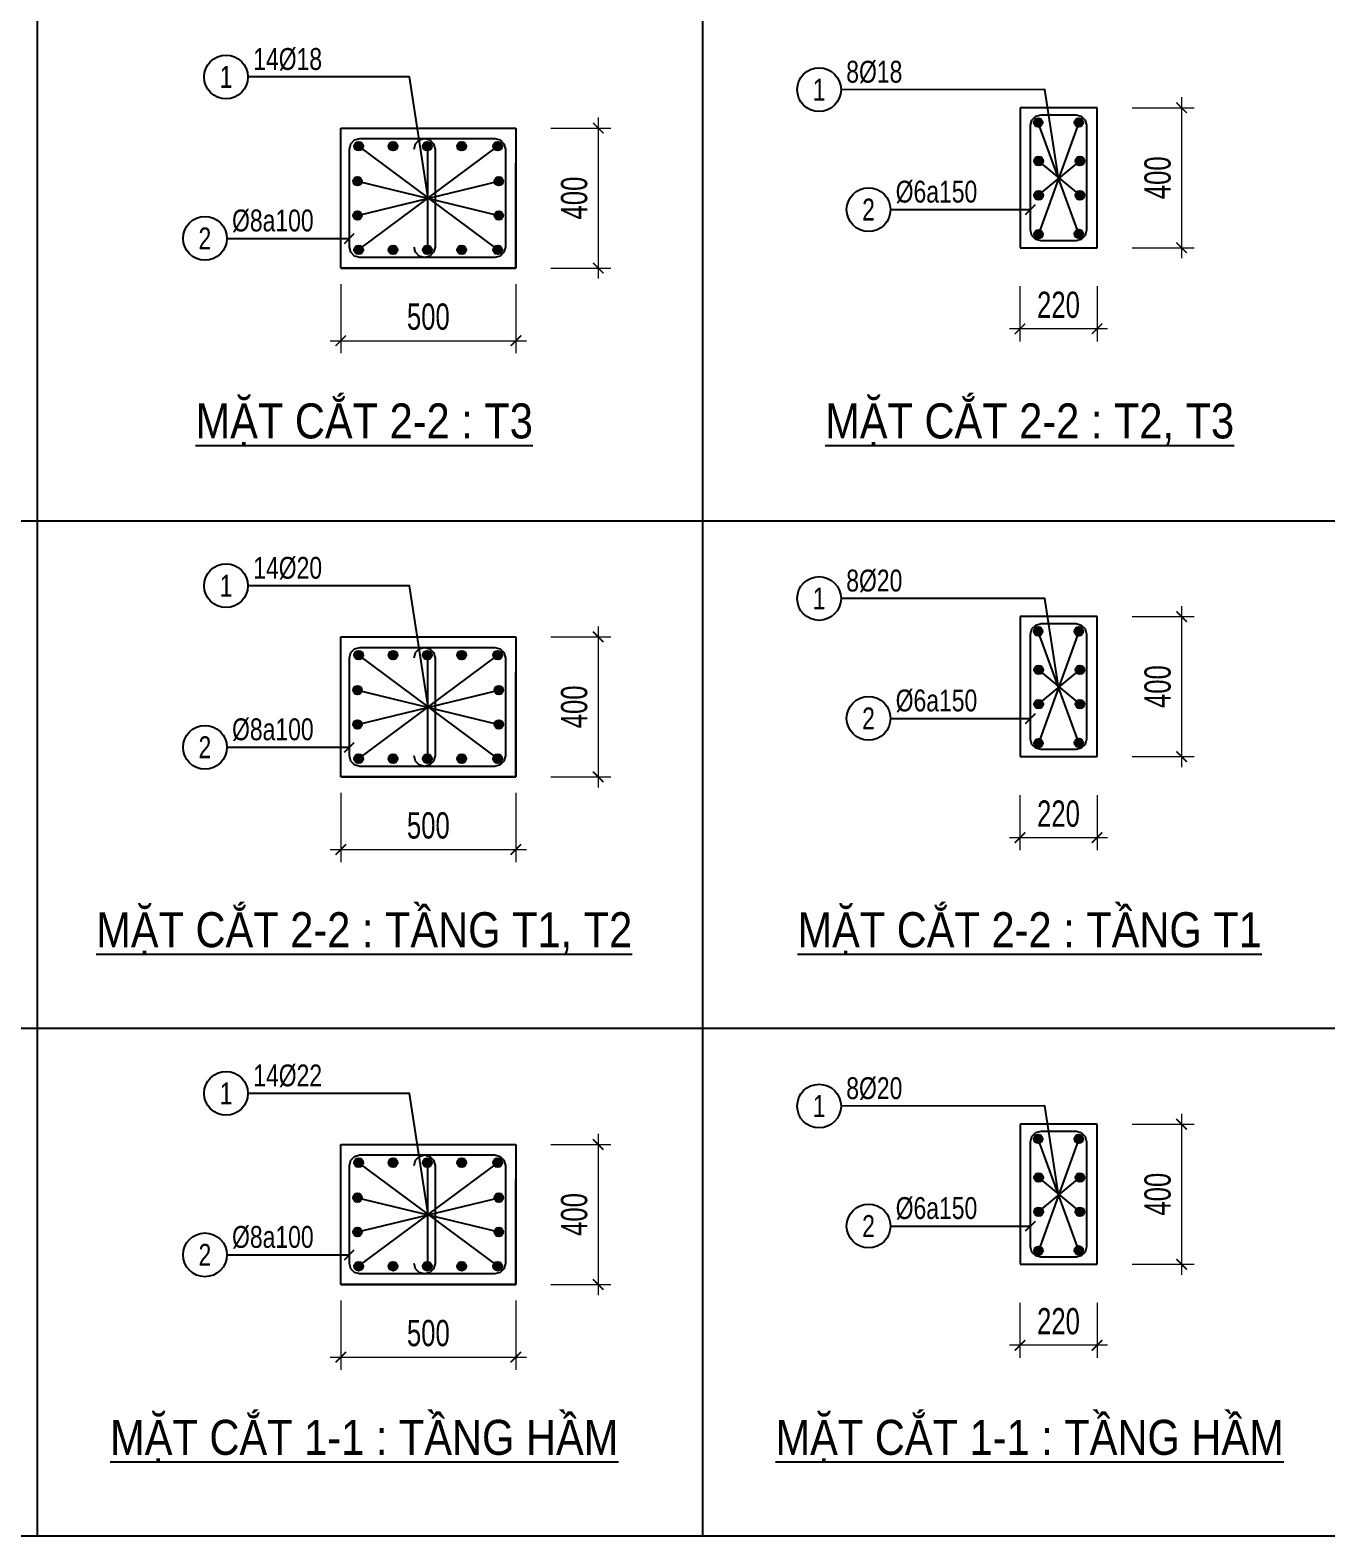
# Model space of a CAD drawing. Extents: x -165145 to 691808, y -202842 to 311040.
# Drawn here: x 637406 to 641105, y 176927 to 181228 of the extents above; entities that cross this region are included whole.
import ezdxf
from ezdxf.enums import TextEntityAlignment as Align

# ---------------------------------------------------------------- set-up
doc = ezdxf.new("R2010")
doc.units = 0
doc.header["$LTSCALE"] = 10
doc.header["$MEASUREMENT"] = 0
doc.linetypes.add('HIDDEN', pattern=[2.3807, 1.587, -0.7937])
doc.layers.get('0').update_dxf_attribs({"linetype": 'CONTINUOUS'})
doc.layers.get('Defpoints').update_dxf_attribs({"color": 5, "linetype": 'CONTINUOUS'})
doc.layers.add('GE_KC_NETKHUAT', color=9, linetype='HIDDEN', lineweight=20)
for name, color, linetype in [('KC_BORDER', 3, 'CONTINUOUS'), ('KC_CHI', 1, 'CONTINUOUS'), ('KC_STEEL', 4, 'CONTINUOUS'), ('KC_STEEL_SNODE', 6, 'CONTINUOUS'), ('KC_TEXT_STEEL_NOTE', 2, 'CONTINUOUS'), ('KC_TEXT_TK', 2, 'CONTINUOUS'), ('KCS_BORDER', 3, 'CONTINUOUS'), ('KCS_DIM', 1, 'CONTINUOUS'), ('KCS_STEEL_SNODE', 6, 'CONTINUOUS'), ('KCS_TEXT', 2, 'CONTINUOUS')]:
    doc.layers.add(name, color=color, linetype=linetype)
doc.styles.add('KC_SMTEXT', font='arial.ttf', dxfattribs={"width": 0.7})
doc.styles.add('KCS_BIGTEXT', font='arial.ttf', dxfattribs={"width": 0.75})
doc.styles.add('KCS_SMTEXT', font='arial.ttf', dxfattribs={"width": 0.7})
doc.dimstyles.new('KCS_DIM30', dxfattribs={"dimtxt": 75, "dimasz": 30, "dimexe": 36, "dimexo": 100, "dimgap": 30, "dimtad": 1, "dimdec": 0, "dimzin": 13, "dimdsep": 46, "dimtxsty": 'KCS_SMTEXT', "dimblk": 'ARCHTICK', "dimcen": 0, "dimdle": 30, "dimclrd": 1, "dimclre": 1, "dimclrt": 2, "dimadec": 0, "dimazin": 0, "dimtfac": 1, "dimtdec": 0, "dimtix": 1, "dimtmove": 2, "dimatfit": 3, "dimfxl": 1, "dimtolj": 1, "dimtzin": 13, "dimarcsym": 0})

# ---------------------------------------------------------------- blocks, each defined once
blk = doc.blocks.new('KC_SNODE_2')
at = {"layer": 'KCS_STEEL_SNODE', "color": 3}
blk.add_circle((0, 0), 12.5, dxfattribs=at)
blk = doc.blocks.new('KC_SNODE')
at = {"layer": 'KCS_STEEL_SNODE'}
blk.add_hatch(color=256, dxfattribs=at).paths.add_polyline_path([(12.5, 0, 1), (-12.5, 0, 1)])
blk.add_circle((0, 0), 12.5, dxfattribs=at)
blk = doc.blocks.new('_ArchTick')
at = {"color": 0, "linetype": 'ByBlock', "const_width": 0.15}
blk.add_lwpolyline([(-0.5, -0.5), (0.5, 0.5)], dxfattribs=at)
blk = doc.blocks.new('*D497')
at = {"layer": 'Defpoints', "color": 0, "ltscale": 0.05, "transparency": 16777216}
for p in [(1411458.8, -217956.9), (1411958.8, -217956.9), (1411958.8, -218218.4)]:
    blk.add_point(p, dxfattribs=at)
at = {"layer": 'KCS_DIM', "color": 1, "lineweight": -2, "ltscale": 0.05, "transparency": 16777216}
for p, q in [((1411458.8, -218056.9), (1411458.8, -218254.4)), ((1411958.8, -218056.9), (1411958.8, -218254.4)), ((1411428.8, -218218.4), (1411988.8, -218218.4))]:
    blk.add_line(p, q, dxfattribs=at)
at = {"layer": 'KCS_DIM', "color": 1, "lineweight": -2, "ltscale": 0.05, "transparency": 16777216, "xscale": 30, "yscale": 30, "zscale": 30, "rotation": 180}
blk.add_blockref('_ArchTick', (1411458.8, -218218.4), dxfattribs=at)
at = {"layer": 'KCS_DIM', "color": 1, "lineweight": -2, "ltscale": 0.05, "transparency": 16777216, "xscale": 30, "yscale": 30, "zscale": 30}
blk.add_blockref('_ArchTick', (1411958.8, -218218.4), dxfattribs=at)
at = {"layer": 'KCS_DIM', "color": 2, "ltscale": 0.05, "transparency": 16777216, "insert": (1411708.8, -218150.1), "char_height": 75, "attachment_point": 5, "style": 'KCS_SMTEXT'}
blk.add_mtext('\\A1;500', dxfattribs=at)
blk = doc.blocks.new('*D498')
at = {"layer": 'Defpoints', "color": 0, "ltscale": 0.05, "transparency": 16777216}
for p in [(1411958.8, -217610.9), (1411958.8, -218010.9), (1412193.8, -218010.9)]:
    blk.add_point(p, dxfattribs=at)
at = {"layer": 'KCS_DIM', "color": 1, "lineweight": -2, "ltscale": 0.05, "transparency": 16777216}
for p, q in [((1412193.8, -217580.9), (1412193.8, -218040.9)), ((1412058.8, -217610.9), (1412229.8, -217610.9)), ((1412058.8, -218010.9), (1412229.8, -218010.9))]:
    blk.add_line(p, q, dxfattribs=at)
at = {"layer": 'KCS_DIM', "color": 1, "lineweight": -2, "ltscale": 0.05, "transparency": 16777216, "xscale": 30, "yscale": 30, "zscale": 30}
for p, rotation in [((1412193.8, -217610.9), 90), ((1412193.8, -218010.9), 270)]:
    blk.add_blockref('_ArchTick', p, dxfattribs=dict(at, rotation=rotation))
at = {"layer": 'KCS_DIM', "color": 2, "ltscale": 0.05, "transparency": 16777216, "insert": (1412125.5, -217810.9), "char_height": 75, "attachment_point": 5, "rotation": 90, "style": 'KCS_SMTEXT'}
blk.add_mtext('\\A1;400', dxfattribs=at)
blk = doc.blocks.new('*D504')
at = {"layer": 'Defpoints', "color": 0, "ltscale": 0.05, "transparency": 16777216}
for p in [(1411458.8, -216503.4), (1411958.8, -216503.4), (1411958.8, -216764.9)]:
    blk.add_point(p, dxfattribs=at)
at = {"layer": 'KCS_DIM', "color": 1, "lineweight": -2, "ltscale": 0.05, "transparency": 16777216}
for p, q in [((1411458.8, -216603.4), (1411458.8, -216800.9)), ((1411958.8, -216603.4), (1411958.8, -216800.9)), ((1411428.8, -216764.9), (1411988.8, -216764.9))]:
    blk.add_line(p, q, dxfattribs=at)
at = {"layer": 'KCS_DIM', "color": 1, "lineweight": -2, "ltscale": 0.05, "transparency": 16777216, "xscale": 30, "yscale": 30, "zscale": 30, "rotation": 180}
blk.add_blockref('_ArchTick', (1411458.8, -216764.9), dxfattribs=at)
at = {"layer": 'KCS_DIM', "color": 1, "lineweight": -2, "ltscale": 0.05, "transparency": 16777216, "xscale": 30, "yscale": 30, "zscale": 30}
blk.add_blockref('_ArchTick', (1411958.8, -216764.9), dxfattribs=at)
at = {"layer": 'KCS_DIM', "color": 2, "ltscale": 0.05, "transparency": 16777216, "insert": (1411708.8, -216696.6), "char_height": 75, "attachment_point": 5, "style": 'KCS_SMTEXT'}
blk.add_mtext('\\A1;500', dxfattribs=at)
blk = doc.blocks.new('*D505')
at = {"layer": 'Defpoints', "color": 0, "ltscale": 0.05, "transparency": 16777216}
for p in [(1411958.8, -216157.4), (1411958.8, -216557.4), (1412193.8, -216557.4)]:
    blk.add_point(p, dxfattribs=at)
at = {"layer": 'KCS_DIM', "color": 1, "lineweight": -2, "ltscale": 0.05, "transparency": 16777216}
for p, q in [((1412193.8, -216127.4), (1412193.8, -216587.4)), ((1412058.8, -216157.4), (1412229.8, -216157.4)), ((1412058.8, -216557.4), (1412229.8, -216557.4))]:
    blk.add_line(p, q, dxfattribs=at)
at = {"layer": 'KCS_DIM', "color": 1, "lineweight": -2, "ltscale": 0.05, "transparency": 16777216, "xscale": 30, "yscale": 30, "zscale": 30}
for p, rotation in [((1412193.8, -216157.4), 90), ((1412193.8, -216557.4), 270)]:
    blk.add_blockref('_ArchTick', p, dxfattribs=dict(at, rotation=rotation))
at = {"layer": 'KCS_DIM', "color": 2, "ltscale": 0.05, "transparency": 16777216, "insert": (1412125.5, -216357.4), "char_height": 75, "attachment_point": 5, "rotation": 90, "style": 'KCS_SMTEXT'}
blk.add_mtext('\\A1;400', dxfattribs=at)
blk = doc.blocks.new('*D501')
at = {"layer": 'Defpoints', "color": 0, "ltscale": 0.05, "transparency": 16777216}
for p in [(1413398.1, -217963), (1413618.1, -217963), (1413398.1, -218184.5)]:
    blk.add_point(p, dxfattribs=at)
at = {"layer": 'KCS_DIM', "color": 1, "lineweight": -2, "ltscale": 0.05, "transparency": 16777216}
for p, q in [((1413398.1, -218063), (1413398.1, -218220.5)), ((1413618.1, -218063), (1413618.1, -218220.5)), ((1413648.1, -218184.5), (1413368.1, -218184.5))]:
    blk.add_line(p, q, dxfattribs=at)
at = {"layer": 'KCS_DIM', "color": 1, "lineweight": -2, "ltscale": 0.05, "transparency": 16777216, "xscale": 30, "yscale": 30, "zscale": 30, "rotation": 180}
blk.add_blockref('_ArchTick', (1413398.1, -218184.5), dxfattribs=at)
at = {"layer": 'KCS_DIM', "color": 1, "lineweight": -2, "ltscale": 0.05, "transparency": 16777216, "xscale": 30, "yscale": 30, "zscale": 30}
blk.add_blockref('_ArchTick', (1413618.1, -218184.5), dxfattribs=at)
at = {"layer": 'KCS_DIM', "color": 2, "ltscale": 0.05, "transparency": 16777216, "insert": (1413508.1, -218116.2), "char_height": 75, "attachment_point": 5, "style": 'KCS_SMTEXT'}
blk.add_mtext('\\A1;220', dxfattribs=at)
blk = doc.blocks.new('*D502')
at = {"layer": 'Defpoints', "color": 0, "ltscale": 0.05, "transparency": 16777216}
for p in [(1413618.1, -217553), (1413618.1, -217953), (1413859.7, -217953)]:
    blk.add_point(p, dxfattribs=at)
at = {"layer": 'KCS_DIM', "color": 1, "lineweight": -2, "ltscale": 0.05, "transparency": 16777216}
for p, q in [((1413718.1, -217553), (1413895.7, -217553)), ((1413859.7, -217523), (1413859.7, -217983)), ((1413718.1, -217953), (1413895.7, -217953))]:
    blk.add_line(p, q, dxfattribs=at)
at = {"layer": 'KCS_DIM', "color": 1, "lineweight": -2, "ltscale": 0.05, "transparency": 16777216, "xscale": 30, "yscale": 30, "zscale": 30}
for p, rotation in [((1413859.7, -217553), 90), ((1413859.7, -217953), 270)]:
    blk.add_blockref('_ArchTick', p, dxfattribs=dict(at, rotation=rotation))
at = {"layer": 'KCS_DIM', "color": 2, "ltscale": 0.05, "transparency": 16777216, "insert": (1413791.4, -217753), "char_height": 75, "attachment_point": 5, "rotation": 90, "style": 'KCS_SMTEXT'}
blk.add_mtext('\\A1;400', dxfattribs=at)
blk = doc.blocks.new('*D512')
at = {"layer": 'Defpoints', "color": 0, "ltscale": 0.05, "transparency": 16777216}
for p in [(1413398.1, -216509.5), (1413618.1, -216509.5), (1413398.1, -216731)]:
    blk.add_point(p, dxfattribs=at)
at = {"layer": 'KCS_DIM', "color": 1, "lineweight": -2, "ltscale": 0.05, "transparency": 16777216}
for p, q in [((1413398.1, -216609.5), (1413398.1, -216767)), ((1413618.1, -216609.5), (1413618.1, -216767)), ((1413648.1, -216731), (1413368.1, -216731))]:
    blk.add_line(p, q, dxfattribs=at)
at = {"layer": 'KCS_DIM', "color": 1, "lineweight": -2, "ltscale": 0.05, "transparency": 16777216, "xscale": 30, "yscale": 30, "zscale": 30, "rotation": 180}
blk.add_blockref('_ArchTick', (1413398.1, -216731), dxfattribs=at)
at = {"layer": 'KCS_DIM', "color": 1, "lineweight": -2, "ltscale": 0.05, "transparency": 16777216, "xscale": 30, "yscale": 30, "zscale": 30}
blk.add_blockref('_ArchTick', (1413618.1, -216731), dxfattribs=at)
at = {"layer": 'KCS_DIM', "color": 2, "ltscale": 0.05, "transparency": 16777216, "insert": (1413508.1, -216662.7), "char_height": 75, "attachment_point": 5, "style": 'KCS_SMTEXT'}
blk.add_mtext('\\A1;220', dxfattribs=at)
blk = doc.blocks.new('*D513')
at = {"layer": 'Defpoints', "color": 0, "ltscale": 0.05, "transparency": 16777216}
for p in [(1413618.1, -216099.5), (1413618.1, -216499.5), (1413859.7, -216499.5)]:
    blk.add_point(p, dxfattribs=at)
at = {"layer": 'KCS_DIM', "color": 1, "lineweight": -2, "ltscale": 0.05, "transparency": 16777216}
for p, q in [((1413859.7, -216069.5), (1413859.7, -216529.5)), ((1413718.1, -216099.5), (1413895.7, -216099.5)), ((1413718.1, -216499.5), (1413895.7, -216499.5))]:
    blk.add_line(p, q, dxfattribs=at)
at = {"layer": 'KCS_DIM', "color": 1, "lineweight": -2, "ltscale": 0.05, "transparency": 16777216, "xscale": 30, "yscale": 30, "zscale": 30}
for p, rotation in [((1413859.7, -216099.5), 90), ((1413859.7, -216499.5), 270)]:
    blk.add_blockref('_ArchTick', p, dxfattribs=dict(at, rotation=rotation))
at = {"layer": 'KCS_DIM', "color": 2, "ltscale": 0.05, "transparency": 16777216, "insert": (1413791.4, -216299.5), "char_height": 75, "attachment_point": 5, "rotation": 90, "style": 'KCS_SMTEXT'}
blk.add_mtext('\\A1;400', dxfattribs=at)
blk = doc.blocks.new('*D652')
at = {"layer": 'Defpoints', "color": 0, "ltscale": 0.05, "transparency": 16777216}
for p in [(1411458.8, -219406.9), (1411958.8, -219406.9), (1411958.8, -219668.4)]:
    blk.add_point(p, dxfattribs=at)
at = {"layer": 'KCS_DIM', "color": 1, "lineweight": -2, "ltscale": 0.05, "transparency": 16777216}
for p, q in [((1411458.8, -219506.9), (1411458.8, -219704.4)), ((1411958.8, -219506.9), (1411958.8, -219704.4)), ((1411428.8, -219668.4), (1411988.8, -219668.4))]:
    blk.add_line(p, q, dxfattribs=at)
at = {"layer": 'KCS_DIM', "color": 1, "lineweight": -2, "ltscale": 0.05, "transparency": 16777216, "xscale": 30, "yscale": 30, "zscale": 30, "rotation": 180}
blk.add_blockref('_ArchTick', (1411458.8, -219668.4), dxfattribs=at)
at = {"layer": 'KCS_DIM', "color": 1, "lineweight": -2, "ltscale": 0.05, "transparency": 16777216, "xscale": 30, "yscale": 30, "zscale": 30}
blk.add_blockref('_ArchTick', (1411958.8, -219668.4), dxfattribs=at)
at = {"layer": 'KCS_DIM', "color": 2, "ltscale": 0.05, "transparency": 16777216, "insert": (1411708.8, -219600.1), "char_height": 75, "attachment_point": 5, "style": 'KCS_SMTEXT'}
blk.add_mtext('\\A1;500', dxfattribs=at)
blk = doc.blocks.new('*D653')
at = {"layer": 'Defpoints', "color": 0, "ltscale": 0.05, "transparency": 16777216}
for p in [(1411958.8, -219060.9), (1411958.8, -219460.9), (1412193.8, -219460.9)]:
    blk.add_point(p, dxfattribs=at)
at = {"layer": 'KCS_DIM', "color": 1, "lineweight": -2, "ltscale": 0.05, "transparency": 16777216}
for p, q in [((1412058.8, -219060.9), (1412229.8, -219060.9)), ((1412193.8, -219030.9), (1412193.8, -219490.9)), ((1412058.8, -219460.9), (1412229.8, -219460.9))]:
    blk.add_line(p, q, dxfattribs=at)
at = {"layer": 'KCS_DIM', "color": 1, "lineweight": -2, "ltscale": 0.05, "transparency": 16777216, "xscale": 30, "yscale": 30, "zscale": 30}
for p, rotation in [((1412193.8, -219060.9), 90), ((1412193.8, -219460.9), 270)]:
    blk.add_blockref('_ArchTick', p, dxfattribs=dict(at, rotation=rotation))
at = {"layer": 'KCS_DIM', "color": 2, "ltscale": 0.05, "transparency": 16777216, "insert": (1412125.5, -219260.9), "char_height": 75, "attachment_point": 5, "rotation": 90, "style": 'KCS_SMTEXT'}
blk.add_mtext('\\A1;400', dxfattribs=at)
blk = doc.blocks.new('*D656')
at = {"layer": 'Defpoints', "color": 0, "ltscale": 0.05, "transparency": 16777216}
for p in [(1413398.1, -219413), (1413618.1, -219413), (1413398.1, -219634.5)]:
    blk.add_point(p, dxfattribs=at)
at = {"layer": 'KCS_DIM', "color": 1, "lineweight": -2, "ltscale": 0.05, "transparency": 16777216}
for p, q in [((1413398.1, -219513), (1413398.1, -219670.5)), ((1413618.1, -219513), (1413618.1, -219670.5)), ((1413648.1, -219634.5), (1413368.1, -219634.5))]:
    blk.add_line(p, q, dxfattribs=at)
at = {"layer": 'KCS_DIM', "color": 1, "lineweight": -2, "ltscale": 0.05, "transparency": 16777216, "xscale": 30, "yscale": 30, "zscale": 30, "rotation": 180}
blk.add_blockref('_ArchTick', (1413398.1, -219634.5), dxfattribs=at)
at = {"layer": 'KCS_DIM', "color": 1, "lineweight": -2, "ltscale": 0.05, "transparency": 16777216, "xscale": 30, "yscale": 30, "zscale": 30}
blk.add_blockref('_ArchTick', (1413618.1, -219634.5), dxfattribs=at)
at = {"layer": 'KCS_DIM', "color": 2, "ltscale": 0.05, "transparency": 16777216, "insert": (1413508.1, -219566.2), "char_height": 75, "attachment_point": 5, "style": 'KCS_SMTEXT'}
blk.add_mtext('\\A1;220', dxfattribs=at)
blk = doc.blocks.new('*D657')
at = {"layer": 'Defpoints', "color": 0, "ltscale": 0.05, "transparency": 16777216}
for p in [(1413618.1, -219003), (1413618.1, -219403), (1413859.7, -219403)]:
    blk.add_point(p, dxfattribs=at)
at = {"layer": 'KCS_DIM', "color": 1, "lineweight": -2, "ltscale": 0.05, "transparency": 16777216}
for p, q in [((1413859.7, -218973), (1413859.7, -219433)), ((1413718.1, -219003), (1413895.7, -219003)), ((1413718.1, -219403), (1413895.7, -219403))]:
    blk.add_line(p, q, dxfattribs=at)
at = {"layer": 'KCS_DIM', "color": 1, "lineweight": -2, "ltscale": 0.05, "transparency": 16777216, "xscale": 30, "yscale": 30, "zscale": 30}
for p, rotation in [((1413859.7, -219003), 90), ((1413859.7, -219403), 270)]:
    blk.add_blockref('_ArchTick', p, dxfattribs=dict(at, rotation=rotation))
at = {"layer": 'KCS_DIM', "color": 2, "ltscale": 0.05, "transparency": 16777216, "insert": (1413791.4, -219203), "char_height": 75, "attachment_point": 5, "rotation": 90, "style": 'KCS_SMTEXT'}
blk.add_mtext('\\A1;400', dxfattribs=at)
blk = doc.blocks.new('A$Ccffc6bf1')
at = {"layer": 'KC_BORDER', "ltscale": 0.05}
for p, q in [((67443.9, 27068.4), (67223.9, 27068.4)), ((67443.9, 27068.4), (67223.9, 27068.4)), ((67223.9, 27068.4), (67223.9, 26668.4)), ((67443.9, 26668.4), (67443.9, 27068.4)), ((65284.5, 26610.6), (65284.5, 26910.6)), ((65784.5, 26610.6), (65784.5, 26910.6)), ((67223.9, 26668.4), (67443.9, 26668.4)), ((65284.5, 26610.6), (65784.5, 26610.6)), ((67443.9, 25614.9), (67223.9, 25614.9)), ((67443.9, 25614.9), (67223.9, 25614.9)), ((67223.9, 25614.9), (67223.9, 25214.9)), ((67443.9, 25214.9), (67443.9, 25614.9)), ((65284.5, 25157.1), (65284.5, 25457.1)), ((65784.5, 25157.1), (65784.5, 25457.1)), ((67223.9, 25214.9), (67443.9, 25214.9)), ((65284.5, 25157.1), (65784.5, 25157.1)), ((67443.9, 24164.9), (67223.9, 24164.9)), ((67443.9, 24164.9), (67223.9, 24164.9)), ((67223.9, 24164.9), (67223.9, 23764.9)), ((67443.9, 23764.9), (67443.9, 24164.9)), ((65284.5, 23707.1), (65284.5, 24007.1)), ((65784.5, 23707.1), (65784.5, 24007.1)), ((67223.9, 23764.9), (67443.9, 23764.9)), ((65284.5, 23707.1), (65784.5, 23707.1))]:
    blk.add_line(p, q, dxfattribs=at)
at = {"layer": 'KC_CHI', "ltscale": 0.05}
for p, q in [((67391.9, 26708.1), (67275.9, 27026.4)), ((67391.9, 27026.4), (67276.6, 26707.1)), ((66853.9, 26777.7), (67253.9, 26777.7)), ((66853.9, 26777.7), (67253.9, 26777.7)), ((64959, 26695.3), (65309, 26695.3)), ((67391.9, 25254.6), (67275.9, 25572.9)), ((67391.9, 25572.9), (67276.6, 25253.6)), ((66853.9, 25324.2), (67253.9, 25324.2)), ((66853.9, 25324.2), (67253.9, 25324.2)), ((64959, 25241.8), (65309, 25241.8)), ((67391.9, 23804.6), (67275.9, 24122.9)), ((67391.9, 24122.9), (67276.6, 23803.6)), ((66853.9, 23874.2), (67253.9, 23874.2)), ((66853.9, 23874.2), (67253.9, 23874.2)), ((64959, 23791.8), (65309, 23791.8))]:
    blk.add_line(p, q, dxfattribs=at)
at = {"layer": 'KC_CHI', "color": 3, "ltscale": 0.05}
for p, q in [((67239.8, 26763.6), (67267.9, 26791.8)), ((65294.9, 26681.2), (65323.1, 26709.3)), ((67239.8, 25310.1), (67267.9, 25338.3)), ((65294.9, 25227.7), (65323.1, 25255.8)), ((67239.8, 23860.1), (67267.9, 23888.3)), ((65294.9, 23777.7), (65323.1, 23805.8))]:
    blk.add_line(p, q, dxfattribs=at)
at = {"layer": 'KC_STEEL', "ltscale": 0.05}
for p, q in [((67253.9, 27018.4), (67257.9, 27033.4)), ((67253.9, 27018.4), (67257.9, 27033.4)), ((67253.9, 26818.4), (67253.9, 27018.4)), ((67253.9, 26718.4), (67253.9, 27018.4)), ((67257.9, 27033.4), (67268.9, 27044.4)), ((67257.9, 27033.4), (67268.9, 27044.4)), ((67268.9, 27044.4), (67283.9, 27048.4)), ((67268.9, 27044.4), (67283.9, 27048.4)), ((67283.9, 27048.4), (67383.9, 27048.4)), ((67283.9, 27048.4), (67383.9, 27048.4)), ((67383.9, 27048.4), (67398.9, 27044.4)), ((67383.9, 27048.4), (67398.9, 27044.4)), ((67398.9, 27044.4), (67409.8, 27033.4)), ((67398.9, 27044.4), (67409.8, 27033.4)), ((67409.8, 27033.4), (67413.9, 27018.4)), ((67409.8, 27033.4), (67413.9, 27018.4)), ((67413.9, 27018.4), (67413.9, 26818.4)), ((67413.9, 27018.4), (67413.9, 26718.4)), ((65313, 26965.6), (65324, 26976.6)), ((65324, 26976.6), (65339, 26980.6)), ((65339, 26980.6), (65724.5, 26980.6)), ((65497.8, 26965.6), (65508.7, 26976.6)), ((65508.7, 26976.6), (65523.7, 26980.6)), ((65523.7, 26980.6), (65538.7, 26976.6)), ((65538.7, 26976.6), (65549.7, 26965.6)), ((65724.5, 26980.6), (65739.5, 26976.6)), ((65739.5, 26976.6), (65750.5, 26965.6)), ((65309, 26950.6), (65313, 26965.6)), ((65309, 26670.6), (65309, 26950.6)), ((65493.7, 26950.6), (65497.8, 26965.6)), ((65549.7, 26965.6), (65553.7, 26950.6)), ((65553.7, 26950.6), (65553.7, 26670.6)), ((65750.5, 26965.6), (65754.5, 26950.6)), ((65754.5, 26950.6), (65754.5, 26670.6)), ((65754.5, 26950.6), (65754.5, 26670.6)), ((67257.9, 26703.4), (67253.9, 26718.4)), ((67413.9, 26718.4), (67409.8, 26703.4)), ((65313, 26655.6), (65309, 26670.6)), ((65497.8, 26655.6), (65493.7, 26670.6)), ((65553.7, 26670.6), (65549.7, 26655.6)), ((65754.5, 26670.6), (65750.5, 26655.6)), ((67268.9, 26692.5), (67257.9, 26703.4)), ((67283.9, 26688.4), (67268.9, 26692.5)), ((67383.9, 26688.4), (67283.9, 26688.4)), ((67398.9, 26692.5), (67383.9, 26688.4)), ((67409.8, 26703.4), (67398.9, 26692.5)), ((65324, 26644.6), (65313, 26655.6)), ((65339, 26640.6), (65324, 26644.6)), ((65724.5, 26640.6), (65339, 26640.6)), ((65508.7, 26644.6), (65497.8, 26655.6)), ((65523.7, 26640.6), (65508.7, 26644.6)), ((65538.7, 26644.6), (65523.7, 26640.6)), ((65549.7, 26655.6), (65538.7, 26644.6)), ((65739.5, 26644.6), (65724.5, 26640.6)), ((65750.5, 26655.6), (65739.5, 26644.6)), ((67268.9, 25590.9), (67283.9, 25594.9)), ((67268.9, 25590.9), (67283.9, 25594.9)), ((67283.9, 25594.9), (67383.9, 25594.9)), ((67283.9, 25594.9), (67383.9, 25594.9)), ((67383.9, 25594.9), (67398.9, 25590.9)), ((67383.9, 25594.9), (67398.9, 25590.9)), ((67253.9, 25564.9), (67257.9, 25579.9)), ((67253.9, 25564.9), (67257.9, 25579.9)), ((67253.9, 25364.9), (67253.9, 25564.9)), ((67253.9, 25264.9), (67253.9, 25564.9)), ((67257.9, 25579.9), (67268.9, 25590.9)), ((67257.9, 25579.9), (67268.9, 25590.9)), ((67398.9, 25590.9), (67409.8, 25579.9)), ((67398.9, 25590.9), (67409.8, 25579.9)), ((67409.8, 25579.9), (67413.9, 25564.9)), ((67409.8, 25579.9), (67413.9, 25564.9)), ((67413.9, 25564.9), (67413.9, 25364.9)), ((67413.9, 25564.9), (67413.9, 25264.9)), ((65309, 25497.1), (65313, 25512.1)), ((65313, 25512.1), (65324, 25523.1)), ((65324, 25523.1), (65339, 25527.1)), ((65339, 25527.1), (65724.5, 25527.1)), ((65493.7, 25497.1), (65497.8, 25512.1)), ((65497.8, 25512.1), (65508.7, 25523.1)), ((65508.7, 25523.1), (65523.7, 25527.1)), ((65523.7, 25527.1), (65538.7, 25523.1)), ((65538.7, 25523.1), (65549.7, 25512.1)), ((65549.7, 25512.1), (65553.7, 25497.1)), ((65724.5, 25527.1), (65739.5, 25523.1)), ((65739.5, 25523.1), (65750.5, 25512.1)), ((65750.5, 25512.1), (65754.5, 25497.1)), ((65309, 25217.1), (65309, 25497.1)), ((65553.7, 25497.1), (65553.7, 25217.1)), ((65754.5, 25497.1), (65754.5, 25217.1)), ((65754.5, 25497.1), (65754.5, 25217.1)), ((67257.9, 25249.9), (67253.9, 25264.9)), ((67268.9, 25239), (67257.9, 25249.9)), ((67409.8, 25249.9), (67398.9, 25239)), ((67413.9, 25264.9), (67409.8, 25249.9)), ((65313, 25202.1), (65309, 25217.1)), ((65497.8, 25202.1), (65493.7, 25217.1)), ((65553.7, 25217.1), (65549.7, 25202.1)), ((65754.5, 25217.1), (65750.5, 25202.1)), ((67283.9, 25234.9), (67268.9, 25239)), ((67383.9, 25234.9), (67283.9, 25234.9)), ((67398.9, 25239), (67383.9, 25234.9)), ((65324, 25191.1), (65313, 25202.1)), ((65339, 25187.1), (65324, 25191.1)), ((65724.5, 25187.1), (65339, 25187.1)), ((65508.7, 25191.1), (65497.8, 25202.1)), ((65523.7, 25187.1), (65508.7, 25191.1)), ((65538.7, 25191.1), (65523.7, 25187.1)), ((65549.7, 25202.1), (65538.7, 25191.1)), ((65739.5, 25191.1), (65724.5, 25187.1)), ((65750.5, 25202.1), (65739.5, 25191.1)), ((67257.9, 24129.9), (67268.9, 24140.9)), ((67257.9, 24129.9), (67268.9, 24140.9)), ((67268.9, 24140.9), (67283.9, 24144.9)), ((67268.9, 24140.9), (67283.9, 24144.9)), ((67283.9, 24144.9), (67383.9, 24144.9)), ((67283.9, 24144.9), (67383.9, 24144.9)), ((67383.9, 24144.9), (67398.9, 24140.9)), ((67383.9, 24144.9), (67398.9, 24140.9)), ((67398.9, 24140.9), (67409.8, 24129.9)), ((67398.9, 24140.9), (67409.8, 24129.9)), ((67253.9, 24114.9), (67257.9, 24129.9)), ((67253.9, 24114.9), (67257.9, 24129.9)), ((67253.9, 23914.9), (67253.9, 24114.9)), ((67253.9, 23814.9), (67253.9, 24114.9)), ((67409.8, 24129.9), (67413.9, 24114.9)), ((67409.8, 24129.9), (67413.9, 24114.9)), ((67413.9, 24114.9), (67413.9, 23914.9)), ((67413.9, 24114.9), (67413.9, 23814.9)), ((65309, 24047.1), (65313, 24062.1)), ((65309, 23767.1), (65309, 24047.1)), ((65313, 24062.1), (65324, 24073.1)), ((65324, 24073.1), (65339, 24077.1)), ((65339, 24077.1), (65724.5, 24077.1)), ((65493.7, 24047.1), (65497.8, 24062.1)), ((65497.8, 24062.1), (65508.7, 24073.1)), ((65508.7, 24073.1), (65523.7, 24077.1)), ((65523.7, 24077.1), (65538.7, 24073.1)), ((65538.7, 24073.1), (65549.7, 24062.1)), ((65549.7, 24062.1), (65553.7, 24047.1)), ((65553.7, 24047.1), (65553.7, 23767.1)), ((65724.5, 24077.1), (65739.5, 24073.1)), ((65739.5, 24073.1), (65750.5, 24062.1)), ((65750.5, 24062.1), (65754.5, 24047.1)), ((65754.5, 24047.1), (65754.5, 23767.1)), ((65754.5, 24047.1), (65754.5, 23767.1)), ((67257.9, 23799.9), (67253.9, 23814.9)), ((67268.9, 23789), (67257.9, 23799.9)), ((67283.9, 23784.9), (67268.9, 23789)), ((67398.9, 23789), (67383.9, 23784.9)), ((67409.8, 23799.9), (67398.9, 23789)), ((67413.9, 23814.9), (67409.8, 23799.9)), ((65313, 23752.1), (65309, 23767.1)), ((65324, 23741.1), (65313, 23752.1)), ((65497.8, 23752.1), (65493.7, 23767.1)), ((65508.7, 23741.1), (65497.8, 23752.1)), ((65549.7, 23752.1), (65538.7, 23741.1)), ((65553.7, 23767.1), (65549.7, 23752.1)), ((65750.5, 23752.1), (65739.5, 23741.1)), ((65754.5, 23767.1), (65750.5, 23752.1)), ((67383.9, 23784.9), (67283.9, 23784.9)), ((65339, 23737.1), (65324, 23741.1)), ((65724.5, 23737.1), (65339, 23737.1)), ((65523.7, 23737.1), (65508.7, 23741.1)), ((65538.7, 23741.1), (65523.7, 23737.1)), ((65739.5, 23741.1), (65724.5, 23737.1))]:
    blk.add_line(p, q, dxfattribs=at)
at = {"layer": 'KC_TEXT_TK', "color": 1, "ltscale": 0.05}
for centre in [(64957, 27156.6), (66650.3, 27120.2), (66650.3, 27120.2), (66791.4, 26777.7), (66791.4, 26777.7), (64896.5, 26695.3), (64957, 25703.1), (66650.3, 25666.7), (66650.3, 25666.7), (66791.4, 25324.2), (66791.4, 25324.2), (64896.5, 25241.8), (64957, 24253.1), (66650.3, 24216.7), (66650.3, 24216.7), (66791.4, 23874.2), (66791.4, 23874.2), (64896.5, 23791.8)]:
    blk.add_circle(centre, 62.5, dxfattribs=at)
at = {"layer": 'KCS_BORDER', "ltscale": 0.05}
for p, q in [((65284.5, 27010.6), (65784.5, 27010.6)), ((65284.5, 26610.6), (65284.5, 27010.6)), ((65784.5, 27010.6), (65784.5, 26610.6)), ((65784.5, 27010.6), (65784.5, 26610.6)), ((65784.5, 26610.6), (65284.5, 26610.6)), ((65284.5, 25557.1), (65784.5, 25557.1)), ((65284.5, 25157.1), (65284.5, 25557.1)), ((65784.5, 25557.1), (65784.5, 25157.1)), ((65784.5, 25557.1), (65784.5, 25157.1)), ((65784.5, 25157.1), (65284.5, 25157.1)), ((65284.5, 24107.1), (65784.5, 24107.1)), ((65284.5, 23707.1), (65284.5, 24107.1)), ((65784.5, 24107.1), (65784.5, 23707.1)), ((65784.5, 24107.1), (65784.5, 23707.1)), ((65784.5, 23707.1), (65284.5, 23707.1))]:
    blk.add_line(p, q, dxfattribs=at)
at = {"layer": 'KCS_DIM', "ltscale": 0.05}
for p, q in [((64417.5, 30239), (64417.5, 22989)), ((66317.5, 30239), (66317.5, 22989)), ((65335.5, 26958.6), (65732.5, 26662.6)), ((65335.5, 26662.6), (65732.5, 26958.6)), ((65531.7, 26958.6), (65531.7, 26662.6)), ((67277.1, 26916.4), (67395.1, 26818.4)), ((67277.1, 26818.4), (67395.1, 26916.4)), ((65332.2, 26858.6), (65735.7, 26760.6)), ((65332.2, 26760.6), (65735.7, 26858.6)), ((62517.5, 25889), (70117.5, 25889)), ((64417.5, 25889), (72017.5, 25889)), ((65335.5, 25505.1), (65732.5, 25209.1)), ((65335.5, 25209.1), (65732.5, 25505.1)), ((65531.7, 25505.1), (65531.7, 25209.1)), ((67277.1, 25462.9), (67395.1, 25364.9)), ((67277.1, 25364.9), (67395.1, 25462.9)), ((65332.2, 25405.1), (65735.7, 25307.1)), ((65332.2, 25307.1), (65735.7, 25405.1)), ((62517.5, 24439), (72017.5, 24439)), ((65335.5, 24055.1), (65732.5, 23759.1)), ((65335.5, 23759.1), (65732.5, 24055.1)), ((65531.7, 24055.1), (65531.7, 23759.1)), ((67277.1, 24012.9), (67395.1, 23914.9)), ((67277.1, 23914.9), (67395.1, 24012.9)), ((65332.2, 23955.1), (65735.7, 23857.1)), ((65332.2, 23857.1), (65735.7, 23955.1)), ((62517.5, 22989), (72017.5, 22989))]:
    blk.add_line(p, q, dxfattribs=at)
for points in [[(65534, 26810.6), (65481, 27156.6), (65019.5, 27156.6)], [(67333.9, 26867.3), (67294.9, 27120.5), (66712.8, 27120.2)], [(65534, 25357.1), (65481, 25703.1), (65019.5, 25703.1)], [(67333.9, 25413.8), (67294.9, 25667), (66712.8, 25666.7)], [(65534, 23907.1), (65481, 24253.1), (65019.5, 24253.1)], [(67333.9, 23963.8), (67294.9, 24217), (66712.8, 24216.7)]]:
    blk.add_lwpolyline(points, dxfattribs=at)
at = {"layer": 'KC_STEEL_SNODE'}
for name, p in [('KC_SNODE', (67275.9, 27026.4)), ('KC_SNODE', (67275.9, 27026.4)), ('KC_SNODE', (67391.9, 27026.4)), ('KC_SNODE', (67391.9, 27026.4)), ('KC_SNODE_2', (65335.5, 26958.6)), ('KC_SNODE', (65335.5, 26958.6)), ('KC_SNODE_2', (65433.7, 26958.6)), ('KC_SNODE', (65433.7, 26958.6)), ('KC_SNODE_2', (65531.7, 26958.6)), ('KC_SNODE', (65531.7, 26958.6)), ('KC_SNODE_2', (65629.7, 26958.6)), ('KC_SNODE', (65629.7, 26958.6)), ('KC_SNODE', (65732.5, 26958.6)), ('KC_SNODE', (67277.1, 26916.4)), ('KC_SNODE', (67395.1, 26916.4)), ('KC_SNODE', (65332.2, 26858.6)), ('KC_SNODE', (65735.7, 26858.6)), ('KC_SNODE', (67277.1, 26818.4)), ('KC_SNODE', (67395.1, 26818.4)), ('KC_SNODE', (65332.2, 26760.6)), ('KC_SNODE', (65735.7, 26760.6)), ('KC_SNODE', (67276.6, 26707.1)), ('KC_SNODE', (67276.6, 26707.1)), ('KC_SNODE', (67391.9, 26708.1)), ('KC_SNODE', (67391.9, 26708.1)), ('KC_SNODE', (65335.5, 26662.6)), ('KC_SNODE', (65433.7, 26662.6)), ('KC_SNODE', (65531.7, 26662.6)), ('KC_SNODE', (65629.7, 26662.6)), ('KC_SNODE_2', (65732.5, 26662.6)), ('KC_SNODE', (65732.5, 26662.6)), ('KC_SNODE', (67275.9, 25572.9)), ('KC_SNODE', (67275.9, 25572.9)), ('KC_SNODE', (67391.9, 25572.9)), ('KC_SNODE', (67391.9, 25572.9)), ('KC_SNODE_2', (65335.5, 25505.1)), ('KC_SNODE', (65335.5, 25505.1)), ('KC_SNODE_2', (65433.7, 25505.1)), ('KC_SNODE', (65433.7, 25505.1)), ('KC_SNODE_2', (65531.7, 25505.1)), ('KC_SNODE', (65531.7, 25505.1)), ('KC_SNODE_2', (65629.7, 25505.1)), ('KC_SNODE', (65629.7, 25505.1)), ('KC_SNODE', (65732.5, 25505.1)), ('KC_SNODE', (67277.1, 25462.9)), ('KC_SNODE', (67395.1, 25462.9)), ('KC_SNODE', (65332.2, 25405.1)), ('KC_SNODE', (65735.7, 25405.1)), ('KC_SNODE', (67277.1, 25364.9)), ('KC_SNODE', (67395.1, 25364.9)), ('KC_SNODE', (65332.2, 25307.1)), ('KC_SNODE', (65735.7, 25307.1)), ('KC_SNODE', (67276.6, 25253.6)), ('KC_SNODE', (67276.6, 25253.6)), ('KC_SNODE', (67391.9, 25254.6)), ('KC_SNODE', (67391.9, 25254.6)), ('KC_SNODE', (65335.5, 25209.1)), ('KC_SNODE', (65433.7, 25209.1)), ('KC_SNODE', (65531.7, 25209.1)), ('KC_SNODE', (65629.7, 25209.1)), ('KC_SNODE_2', (65732.5, 25209.1)), ('KC_SNODE', (65732.5, 25209.1)), ('KC_SNODE', (67275.9, 24122.9)), ('KC_SNODE', (67275.9, 24122.9)), ('KC_SNODE', (67391.9, 24122.9)), ('KC_SNODE', (67391.9, 24122.9)), ('KC_SNODE_2', (65335.5, 24055.1)), ('KC_SNODE', (65335.5, 24055.1)), ('KC_SNODE_2', (65433.7, 24055.1)), ('KC_SNODE', (65433.7, 24055.1)), ('KC_SNODE_2', (65531.7, 24055.1)), ('KC_SNODE', (65531.7, 24055.1)), ('KC_SNODE_2', (65629.7, 24055.1)), ('KC_SNODE', (65629.7, 24055.1)), ('KC_SNODE', (65732.5, 24055.1)), ('KC_SNODE', (67277.1, 24012.9)), ('KC_SNODE', (67395.1, 24012.9)), ('KC_SNODE', (65332.2, 23955.1)), ('KC_SNODE', (65735.7, 23955.1)), ('KC_SNODE', (67277.1, 23914.9)), ('KC_SNODE', (67395.1, 23914.9)), ('KC_SNODE', (65332.2, 23857.1)), ('KC_SNODE', (65735.7, 23857.1)), ('KC_SNODE', (67276.6, 23803.6)), ('KC_SNODE', (67276.6, 23803.6)), ('KC_SNODE', (67391.9, 23804.6)), ('KC_SNODE', (67391.9, 23804.6)), ('KC_SNODE', (65335.5, 23759.1)), ('KC_SNODE', (65433.7, 23759.1)), ('KC_SNODE', (65531.7, 23759.1)), ('KC_SNODE', (65629.7, 23759.1)), ('KC_SNODE_2', (65732.5, 23759.1)), ('KC_SNODE', (65732.5, 23759.1))]:
    blk.add_blockref(name, p, dxfattribs=at)
at = {"layer": 'KC_TEXT_STEEL_NOTE', "ltscale": 0.05, "style": 'KC_SMTEXT', "width": 0.75}
for s, p in [('14%%C18', (65034.5, 27176.6)), ('8%%C18 ', (66727.8, 27140.2)), ('%%C6a150', (66868.9, 26797.7)), ('%%C8a100', (64974, 26715.3)), ('14%%C20', (65034.5, 25723.1)), ('8%%C20 ', (66727.8, 25686.7)), ('%%C6a150', (66868.9, 25344.2)), ('%%C8a100', (64974, 25261.8)), ('14%%C22', (65034.5, 24273.1)), ('8%%C20 ', (66727.8, 24236.7)), ('%%C6a150', (66868.9, 23894.2)), ('%%C8a100', (64974, 23811.8))]:
    blk.add_text(s, height=62.5, dxfattribs=at).set_placement(p)
at = {"layer": 'KC_TEXT_TK', "ltscale": 0.05, "style": 'KC_SMTEXT', "width": 0.75}
for s, p in [('1', (64957, 27156.6)), ('1', (66650.3, 27120.2)), ('2', (66791.4, 26777.7)), ('2', (64896.5, 26695.3)), ('1', (64957, 25703.1)), ('1', (66650.3, 25666.7)), ('2', (66791.4, 25324.2)), ('2', (64896.5, 25241.8)), ('1', (64957, 24253.1)), ('1', (66650.3, 24216.7)), ('2', (66791.4, 23874.2)), ('2', (64896.5, 23791.8))]:
    blk.add_text(s, height=62.5, dxfattribs=at).set_placement(p, align=Align.MIDDLE_CENTER)
at = {"layer": 'KCS_TEXT', "color": 4, "ltscale": 0.05, "style": 'KCS_BIGTEXT', "width": 0.85}
for s, p in [('%%UMẶT CẮT 2-2 : T3', (65351.4, 26124)), ('%%UMẶT CẮT 2-2 : T2, T3', (67251.4, 26124)), ('%%UMẶT CẮT 2-2 : TẦNG T1, T2', (65351.4, 24670.5)), ('%%UMẶT CẮT 2-2 : TẦNG T1', (67251.4, 24670.5)), ('%%UMẶT CẮT 1-1 : TẦNG HẦM', (65351.4, 23220.5)), ('%%UMẶT CẮT 1-1 : TẦNG HẦM', (67251.4, 23220.5))]:
    blk.add_text(s, height=100, dxfattribs=at).set_placement(p, align=Align.CENTER)
at = {"layer": 'KCS_DIM', "ltscale": 0.05}
for base, p1, p2, picture, middle in [((67685.4, 26668.4), (67443.9, 27068.4), (67443.9, 26668.4), '*D513', (67617.1, 26868.4)), ((66019.5, 26610.6), (65784.5, 27010.6), (65784.5, 26610.6), '*D505', (65951.2, 26810.6)), ((67685.4, 25214.9), (67443.9, 25614.9), (67443.9, 25214.9), '*D502', (67617.1, 25414.9)), ((66019.5, 25157.1), (65784.5, 25557.1), (65784.5, 25157.1), '*D498', (65951.2, 25357.1)), ((67685.4, 23764.9), (67443.9, 24164.9), (67443.9, 23764.9), '*D657', (67617.1, 23964.9)), ((66019.5, 23707.1), (65784.5, 24107.1), (65784.5, 23707.1), '*D653', (65951.2, 23907.1))]:
    dim = blk.add_linear_dim(base=base, p1=p1, p2=p2, angle=90, dimstyle='KCS_DIM30', dxfattribs=at)
    dim.commit()
    dim.dimension.update_dxf_attribs({"geometry": picture, "text_midpoint": middle, "insert": (-1346174.3, 243168)})
for base, p1, p2, picture, middle in [((65784.5, 26403.1), (65284.5, 26664.6), (65784.5, 26664.6), '*D504', (65534.5, 26471.4)), ((67223.9, 26437), (67443.9, 26658.4), (67223.9, 26658.4), '*D512', (67333.9, 26505.3)), ((65784.5, 24949.6), (65284.5, 25211.1), (65784.5, 25211.1), '*D497', (65534.5, 25017.9)), ((67223.9, 24983.5), (67443.9, 25204.9), (67223.9, 25204.9), '*D501', (67333.9, 25051.8)), ((65784.5, 23499.6), (65284.5, 23761.1), (65784.5, 23761.1), '*D652', (65534.5, 23567.9)), ((67223.9, 23533.5), (67443.9, 23754.9), (67223.9, 23754.9), '*D656', (67333.9, 23601.8))]:
    dim = blk.add_linear_dim(base=base, p1=p1, p2=p2, dimstyle='KCS_DIM30', dxfattribs=at)
    dim.commit()
    dim.dimension.update_dxf_attribs({"geometry": picture, "text_midpoint": middle, "insert": (-1346174.3, 243168)})

msp = doc.modelspace()

# ---------------------------------------------------------------- block references
at = {"layer": 'GE_KC_NETKHUAT'}
msp.add_blockref('A$Ccffc6bf1', (573008.10219, 153937.66595), dxfattribs=at)

doc.saveas('drawing.dxf')
